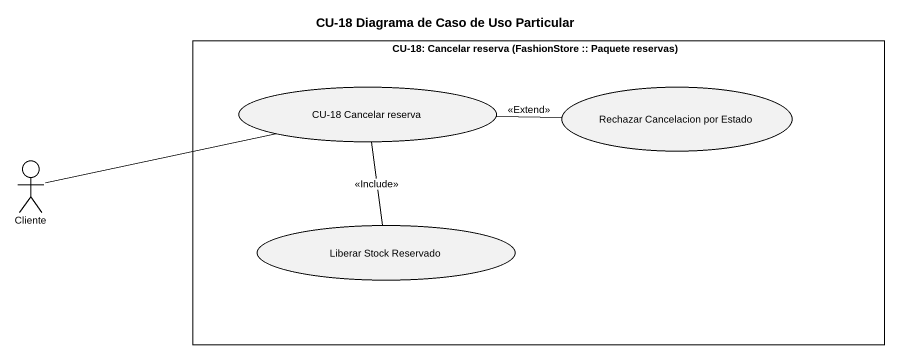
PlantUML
@startuml
title CU-18 Diagrama de Caso de Uso Particular
rectangle "CU-18: Cancelar reserva (FashionStore :: Paquete reservas)" as CU_18_Cancelar_reserva {
  usecase "CU-18 Cancelar reserva" as CU_18_Cancelar_reserva_2
  usecase "Rechazar Cancelacion por Estado" as Rechazar_Cancelacion_por
  usecase "Liberar Stock Reservado" as Liberar_Stock_Reservado
}
actor Cliente
CU_18_Cancelar_reserva_2 -- Liberar_Stock_Reservado : <<Include>>
Rechazar_Cancelacion_por -left- CU_18_Cancelar_reserva_2 : <<Extend>>
Cliente -right- CU_18_Cancelar_reserva_2
@enduml
